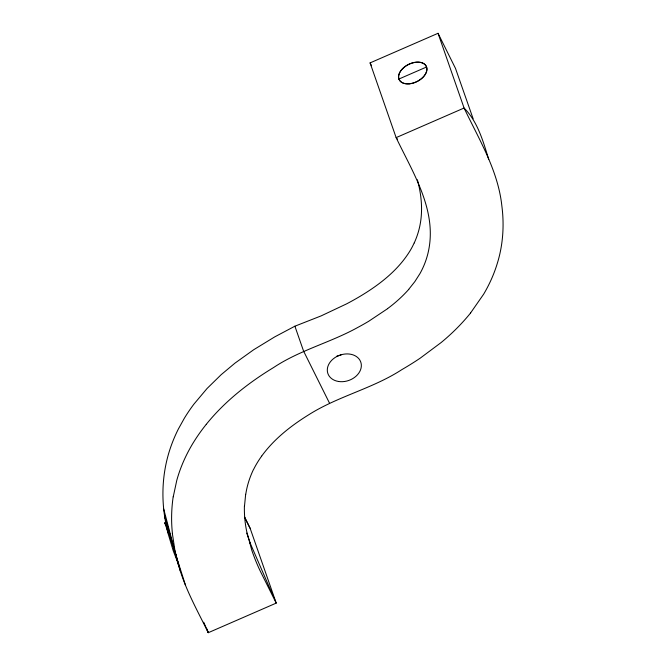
<?xml version="1.0" encoding="UTF-8"?>
<svg xmlns="http://www.w3.org/2000/svg" width="666" height="666" viewBox="0 0 666 666"><rect width="100%" height="100%" fill="white"/><g stroke="black" fill="none" stroke-linecap="round" stroke-linejoin="round"><path stroke-width="1" d="M244.514 505.935L245.662 494.305M173.252 496.794L176.781 480.361A182.484 140.409 -19.3 0 1 193.048 443.09L193.165 442.932A184.207 141.725 -19.3 0 1 206.227 424.384M414.219 242.907L412.554 246.32A93.398 71.861 -19.3 0 1 410.131 250.666C398.185 270.304 379.495 284.698 360.048 296.353A222.536 171.22 -19.3 0 1 346.57 303.879L321.129 315.892L294.896 326.198L274.7 336.896L253.654 349.758L235.023 363.103L221.195 374.658L207.068 388.494L193.923 404.129A183.375 141.092 -19.3 0 0 184.382 418.19L178.38 428.987A182.667 140.543 -19.3 0 0 171.32 445.371C163.195 467.732 161.055 492.099 164.519 515.601A295.313 227.214 -19.3 0 0 168.007 533.291L173.285 550.932L178.946 565.509M261.688 456.06C273.992 439.119 290.717 425.965 308.366 414.993C337.679 396.27 372.527 388.703 401.789 369.663A265.259 204.096 -19.3 0 0 420.213 358.158L441.133 342.549A192.049 147.76 -19.3 0 0 470.637 312.928M470.604 312.912L483.666 294.164A172.81 132.959 -19.3 0 0 497.094 264.061C503.055 245.304 504.395 225.191 501.831 205.719C498.01 170.296 479.045 139.477 464.085 108.025L438.037 33.3L370.088 62.895L396.137 137.621C412.937 172.935 437.229 210.181 428.446 251.199A107.368 82.609 -19.3 0 1 425.241 262.196A97.577 75.075 -19.3 0 1 419.955 273.609L414.843 281.61L408.716 289.335M206.285 424.309C224.85 401.29 248.435 382.817 273.601 367.532C299.617 350.166 330.344 342.64 357.55 327.572A219.838 169.147 -19.3 0 0 368.731 321.262L387.612 308.666M398.934 79.021L426.565 67A15.093 9.599 -26.4 0 0 403.08 68.132A15.093 9.599 -26.4 0 0 408.599 83.899A15.093 9.599 -26.4 0 0 426.565 66.991M168.839 534.523L164.768 522.843L166.467 522.111M488.711 159.316C483.083 141.225 477.813 121.803 464.085 108.025L396.137 137.621L397.435 139.161M329.479 403.088L303.579 351.107L294.896 326.198M244.68 517.382L250.166 528.379L276.215 603.113L208.275 632.7C197.278 610.322 184.79 588.403 178.272 564.152L164.519 515.601L180.428 571.27M438.037 33.3L455.502 68.423L473.143 118.789M370.088 62.895L371.47 65.668M244.647 517.291L250.166 528.379M164.768 522.843L166.142 525.616M203.713 622.219L208.275 632.7L206.976 628.962M249.517 541.758A324.017 249.3 -19.3 0 0 250.616 544.164L276.215 603.113L260.065 570.695A325.882 250.732 -19.3 0 1 251.723 549.999L246.695 531.368A179.753 138.303 -19.3 0 1 244.405 505.952M246.711 533.091L247.269 534.673M247.552 535.464L249.217 540.209M249.5 541L250.607 544.164M165.892 523.759L178.022 561.821M178.646 563.777L185.489 585.248M417.399 179.803L418.173 182.784A217.432 167.291 -19.3 0 1 419.305 187.787C421.778 199.833 422.435 212.371 420.121 224.509A106.793 82.168 -19.3 0 1 414.252 242.915M163.719 509.09L178.272 564.152L174.867 550.141L172.344 533.391M341.491 354.67A17.416 13.403 -19.3 0 1 336.879 356.11M408.774 289.369A123.776 95.23 -19.3 0 1 387.57 308.624M172.411 533.374A228.288 175.641 -19.3 0 1 173.177 496.794M245.762 494.297A116.941 89.968 -19.3 0 1 253.346 469.763L253.48 469.655A105.453 81.135 -19.3 0 1 261.663 456.118M409.232 83.766A15.093 9.491 -26.4 0 0 426.39 66.55A15.093 9.491 -26.4 0 0 402.622 68.706A15.093 9.491 -26.4 0 0 409.232 83.766M338.528 381.476A17.416 13.403 -19.3 0 0 361.089 363.178A17.416 13.403 -19.3 0 0 333.358 358.783A17.416 13.403 -19.3 0 0 338.528 381.476"/></g></svg>
